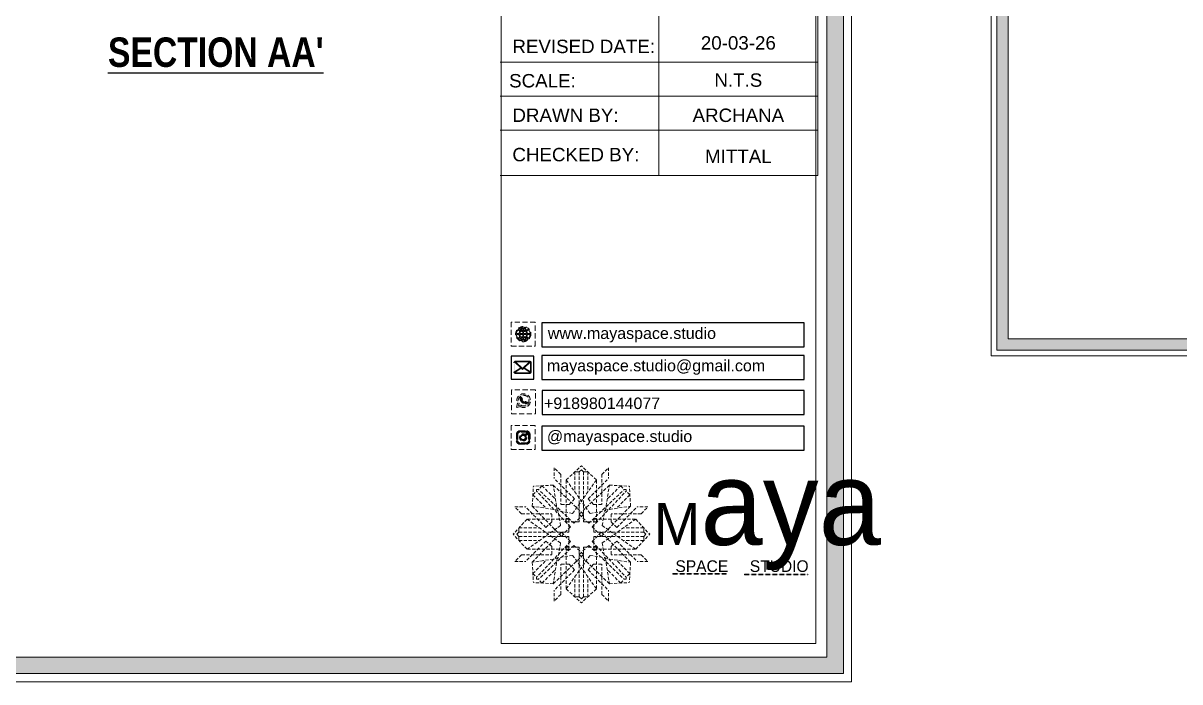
# Model space of a CAD drawing. Header units: millimetres. Extents: x 56222 to 3066687, y -650199 to -121287.
# Drawn here: x 137213.9 to 137410.6, y -182992.4 to -182880.5 of the extents above; entities that cross this region are included whole.
import ezdxf
from ezdxf.enums import TextEntityAlignment as Align

# ---------------------------------------------------------------- set-up
doc = ezdxf.new("R2010")
doc.units = ezdxf.units.MM
doc.header["$MEASUREMENT"] = 0
doc.linetypes.add('DASHEDX2', pattern=[1.5, 1, -0.5])
for name, color, linetype, lineweight in [('Dimension', 10, 'DASHEDX2', 20), ('Labelling', 1, 'Continuous', 25), ('NAME PLATE', 7, 'Continuous', 25)]:
    doc.layers.add(name, color=color, linetype=linetype, lineweight=lineweight)
doc.styles.add('Arial', font='arial.ttf')
doc.styles.get("Standard").update_dxf_attribs({"font": 'arial.ttf', "height": 6})
doc.styles.add('style4', font='ARIALN.TTF')

# ---------------------------------------------------------------- blocks, each defined once
blk = doc.blocks.new('FSFSF')
at = {"color": 42, "lineweight": 5, "true_color": 0xe0ac11}
for p, q in [((28600.03, 143.51), (28600.03, 140.16)), ((28602.15, 141.41), (28600.03, 143.51)), ((28603.86, 139.69), (28608.58, 144.08)), ((28607.9, 142.22), (28606.58, 142.22)), ((28606.58, 142.22), (28606.58, 135.84)), ((28607.9, 142.22), (28608.58, 142.85)), ((28607.9, 142.22), (28607.9, 126.58)), ((28613.31, 139.69), (28608.58, 144.08)), ((28609.27, 142.22), (28608.59, 142.85)), ((28609.27, 142.22), (28609.27, 126.58)), ((28609.27, 142.22), (28610.59, 142.22)), ((28610.59, 142.22), (28610.59, 135.84)), ((28615.02, 141.41), (28617.14, 143.51)), ((28617.14, 143.51), (28617.14, 140.16)), ((28599.8, 138.06), (28593.54, 137.71)), ((28596.24, 137.86), (28595.12, 136.69)), ((28596.24, 137.86), (28600.47, 133.65)), ((28601.03, 130), (28599.8, 138.06)), ((28599.8, 138.05), (28608.58, 129.56)), ((28606.47, 133.76), (28600.03, 140.16)), ((28602.15, 141.41), (28602.15, 131.95)), ((28603.86, 126.58), (28603.86, 139.69)), ((28603.86, 139.69), (28608.58, 133.02)), ((28613.31, 139.69), (28608.59, 133.02)), ((28617.37, 138.05), (28608.59, 129.56)), ((28610.7, 133.76), (28617.14, 140.16)), ((28613.31, 126.58), (28613.31, 139.69)), ((28615.02, 141.41), (28615.02, 131.95)), ((28616.14, 130), (28617.37, 138.06)), ((28620.93, 137.86), (28616.7, 133.65)), ((28617.37, 138.06), (28623.63, 137.71)), ((28620.93, 137.86), (28622.05, 136.69)), ((28593.19, 131.45), (28593.54, 137.71)), ((28593.39, 135), (28594.56, 136.12)), ((28593.39, 135), (28597.6, 130.78)), ((28595.12, 136.69), (28594.53, 136.69)), ((28594.56, 136.12), (28594.56, 136.71)), ((28605.17, 124.98), (28594.56, 136.12)), ((28606.27, 126.08), (28595.12, 136.69)), ((28610.9, 126.08), (28622.05, 136.69)), ((28612.02, 124.98), (28622.62, 136.12)), ((28623.8, 135), (28619.59, 130.78)), ((28622.05, 136.69), (28622.64, 136.69)), ((28622.62, 136.12), (28622.62, 136.71)), ((28623.8, 135), (28622.62, 136.12)), ((28624, 131.45), (28623.65, 137.71)), ((28587.73, 131.22), (28591.08, 131.22)), ((28589.84, 129.1), (28587.73, 131.22)), ((28597.49, 124.78), (28591.08, 131.22)), ((28593.19, 131.45), (28601.69, 122.67)), ((28601.25, 130.22), (28593.19, 131.45)), ((28604.75, 131.95), (28602.15, 131.95)), ((28606.47, 133.76), (28604.75, 131.95)), ((28605.86, 129.18), (28608.58, 133.02)), ((28611.31, 129.18), (28608.59, 133.02)), ((28610.7, 133.76), (28612.42, 131.95)), ((28612.42, 131.95), (28615.02, 131.95)), ((28623.99, 131.45), (28615.5, 122.67)), ((28615.94, 130.22), (28624, 131.45)), ((28619.7, 124.78), (28626.1, 131.22)), ((28629.45, 131.22), (28626.1, 131.22)), ((28627.34, 129.1), (28629.45, 131.22)), ((28591.56, 127.39), (28587.17, 122.66)), ((28589.84, 129.1), (28599.29, 129.1)), ((28604.66, 127.39), (28591.56, 127.39)), ((28591.56, 127.39), (28598.23, 122.67)), ((28599.29, 126.5), (28599.29, 129.1)), ((28605.86, 129.18), (28601.03, 130)), ((28602.07, 125.39), (28601.25, 130.22)), ((28603.68, 126.54), (28603.68, 127.39)), ((28604.71, 127.57), (28603.86, 127.57)), ((28604.66, 123.35), (28604.66, 127.39)), ((28604.7, 126.58), (28604.71, 127.57)), ((28606.27, 126.08), (28608.58, 128.27)), ((28607.9, 128.92), (28608.58, 129.56)), ((28607.9, 128.92), (28608.58, 128.27)), ((28609.27, 128.92), (28608.59, 129.56)), ((28609.27, 128.92), (28608.59, 128.27)), ((28610.9, 126.08), (28608.59, 128.27)), ((28611.31, 129.18), (28616.14, 130)), ((28612.46, 126.58), (28612.46, 127.57)), ((28612.46, 127.57), (28613.31, 127.57)), ((28612.52, 123.35), (28612.52, 127.39)), ((28612.52, 127.39), (28625.63, 127.39)), ((28613.51, 126.54), (28613.51, 127.39)), ((28615.12, 125.39), (28615.94, 130.22)), ((28627.34, 129.1), (28617.89, 129.1)), ((28617.89, 126.5), (28617.89, 129.1)), ((28625.63, 127.39), (28618.96, 122.67)), ((28625.63, 127.39), (28630.02, 122.66)), ((28589.03, 123.35), (28588.4, 122.67)), ((28589.03, 123.35), (28589.03, 124.67)), ((28589.03, 124.67), (28595.4, 124.67)), ((28589.03, 123.35), (28604.66, 123.35)), ((28597.49, 124.78), (28599.29, 126.5)), ((28602.07, 125.39), (28598.23, 122.67)), ((28602.33, 123.35), (28601.69, 122.67)), ((28602.33, 123.35), (28602.97, 122.67)), ((28605.17, 124.98), (28602.97, 122.67)), ((28604.66, 126.54), (28603.68, 126.54)), ((28607.9, 126.58), (28603.86, 126.58)), ((28609.27, 126.58), (28613.31, 126.58)), ((28612.02, 124.98), (28614.21, 122.67)), ((28612.52, 126.54), (28613.51, 126.54)), ((28628.16, 123.35), (28612.52, 123.35)), ((28614.85, 123.35), (28614.21, 122.67)), ((28614.85, 123.35), (28615.5, 122.67)), ((28615.12, 125.39), (28618.96, 122.67)), ((28619.7, 124.78), (28617.89, 126.5)), ((28628.16, 124.67), (28621.78, 124.67)), ((28628.16, 123.35), (28628.16, 124.67)), ((28628.16, 123.35), (28628.78, 122.67)), ((28591.56, 117.94), (28587.17, 122.66)), ((28589.03, 121.98), (28588.4, 122.65)), ((28589.03, 121.98), (28604.66, 121.98)), ((28589.03, 121.98), (28589.03, 120.66)), ((28589.03, 120.66), (28595.4, 120.66)), ((28597.49, 120.54), (28591.08, 114.11)), ((28591.56, 117.94), (28598.23, 122.65)), ((28593.19, 113.88), (28601.69, 122.65)), ((28605.17, 120.35), (28594.56, 109.2)), ((28597.49, 120.54), (28599.29, 118.83)), ((28602.07, 119.94), (28598.23, 122.65)), ((28602.07, 119.94), (28601.25, 115.1)), ((28602.33, 121.98), (28601.69, 122.65)), ((28602.33, 121.98), (28602.97, 122.65)), ((28605.17, 120.35), (28602.97, 122.65)), ((28604.66, 121.98), (28604.66, 117.94)), ((28612.02, 120.35), (28614.21, 122.65)), ((28612.02, 120.35), (28622.62, 109.2)), ((28612.52, 121.98), (28612.52, 117.94)), ((28628.16, 121.98), (28612.52, 121.98)), ((28614.85, 121.98), (28614.21, 122.65)), ((28614.85, 121.98), (28615.5, 122.65)), ((28615.12, 119.94), (28618.96, 122.65)), ((28615.12, 119.94), (28615.94, 115.1)), ((28623.99, 113.88), (28615.5, 122.65)), ((28619.7, 120.54), (28617.89, 118.83)), ((28625.63, 117.94), (28618.96, 122.65)), ((28619.7, 120.54), (28626.1, 114.11)), ((28628.16, 120.66), (28621.78, 120.66)), ((28625.63, 117.94), (28630.02, 122.66)), ((28628.16, 121.98), (28628.78, 122.65)), ((28628.16, 121.98), (28628.16, 120.66)), ((28589.84, 116.23), (28587.73, 114.11)), ((28589.84, 116.23), (28599.29, 116.23)), ((28604.66, 117.94), (28591.56, 117.94)), ((28606.27, 119.15), (28595.12, 108.54)), ((28599.29, 118.83), (28599.29, 116.23)), ((28604.66, 118.78), (28603.68, 118.78)), ((28603.68, 118.78), (28603.68, 117.94)), ((28607.9, 118.65), (28603.86, 118.65)), ((28603.86, 118.65), (28603.86, 105.54)), ((28604.71, 117.66), (28603.86, 117.66)), ((28604.7, 118.65), (28604.71, 117.66)), ((28606.27, 119.15), (28608.58, 116.96)), ((28607.9, 103.01), (28607.9, 118.65)), ((28607.9, 116.31), (28608.58, 116.96)), ((28607.9, 116.31), (28608.58, 115.67)), ((28610.9, 119.15), (28608.59, 116.96)), ((28609.27, 116.31), (28608.59, 116.96)), ((28609.27, 116.31), (28608.59, 115.67)), ((28609.27, 118.65), (28613.31, 118.65)), ((28609.27, 103.01), (28609.27, 118.65)), ((28610.9, 119.15), (28622.05, 108.54)), ((28612.46, 118.65), (28612.46, 117.66)), ((28612.46, 117.66), (28613.31, 117.66)), ((28612.52, 118.78), (28613.51, 118.78)), ((28612.52, 117.94), (28625.63, 117.94)), ((28613.31, 118.65), (28613.31, 105.54)), ((28613.51, 118.78), (28613.51, 117.94)), ((28617.89, 118.83), (28617.89, 116.23)), ((28627.34, 116.23), (28617.89, 116.23)), ((28627.34, 116.23), (28629.45, 114.11)), ((28587.73, 114.11), (28591.08, 114.11)), ((28601.25, 115.1), (28593.19, 113.87)), ((28593.19, 113.87), (28593.54, 107.62)), ((28593.39, 110.32), (28597.6, 114.55)), ((28599.8, 107.17), (28608.58, 115.67)), ((28601.03, 115.23), (28599.8, 107.17)), ((28605.86, 116.05), (28601.03, 115.23)), ((28602.15, 103.82), (28602.15, 113.27)), ((28604.75, 113.27), (28602.15, 113.27)), ((28606.47, 111.47), (28604.75, 113.27)), ((28605.86, 116.05), (28608.58, 112.21)), ((28611.31, 116.05), (28608.59, 112.21)), ((28617.37, 107.17), (28608.59, 115.67)), ((28610.7, 111.47), (28612.42, 113.27)), ((28611.31, 116.05), (28616.14, 115.23)), ((28612.42, 113.27), (28615.02, 113.27)), ((28615.02, 103.82), (28615.02, 113.27)), ((28615.94, 115.1), (28624, 113.87)), ((28616.14, 115.23), (28617.37, 107.17)), ((28623.8, 110.32), (28619.59, 114.55)), ((28624, 113.87), (28623.65, 107.62)), ((28629.45, 114.11), (28626.1, 114.11)), ((28593.39, 110.32), (28594.56, 109.2)), ((28594.56, 109.2), (28594.56, 108.61)), ((28596.24, 107.37), (28600.47, 111.58)), ((28606.47, 111.47), (28600.03, 105.07)), ((28603.86, 105.54), (28608.58, 112.21)), ((28606.58, 103.01), (28606.58, 109.38)), ((28613.31, 105.54), (28608.59, 112.21)), ((28610.59, 103.01), (28610.59, 109.38)), ((28610.7, 111.47), (28617.14, 105.07)), ((28620.93, 107.37), (28616.7, 111.58)), ((28623.8, 110.32), (28622.62, 109.2)), ((28622.62, 109.2), (28622.62, 108.61)), ((28599.8, 107.17), (28593.54, 107.52)), ((28595.12, 108.54), (28594.53, 108.54)), ((28596.24, 107.37), (28595.12, 108.54)), ((28603.86, 105.54), (28608.58, 101.15)), ((28613.31, 105.54), (28608.58, 101.15)), ((28617.37, 107.17), (28623.63, 107.52)), ((28620.93, 107.37), (28622.05, 108.54)), ((28622.05, 108.54), (28622.64, 108.54)), ((28600.03, 101.71), (28600.03, 105.07)), ((28602.15, 103.82), (28600.03, 101.71)), ((28607.9, 103.01), (28606.58, 103.01)), ((28607.9, 103.01), (28608.58, 102.38)), ((28609.27, 103.01), (28608.59, 102.38)), ((28609.27, 103.01), (28610.59, 103.01)), ((28615.02, 103.82), (28617.14, 101.71)), ((28617.14, 101.71), (28617.14, 105.07))]:
    blk.add_line(p, q, dxfattribs=at)
blk = doc.blocks.new('hgwg')
at = {"layer": 'Dimension', "true_color": 0xd39e00}
h = blk.add_hatch(color=42, dxfattribs=at)
h.dxf.hatch_style = 1
h.paths.add_polyline_path([(27505.71, 45.05), (27494.27, 45.05), (27494.27, 44.9), (27505.71, 44.9)])
h = blk.add_hatch(color=42, dxfattribs=at)
h.dxf.hatch_style = 1
h.paths.add_polyline_path([(27523.3, 44.9), (27509.68, 44.9), (27509.68, 44.75), (27523.3, 44.75)])
at = {"layer": 'Dimension', "color": 42, "true_color": 0xd39e00}
for p, q in [((27494.27, 45.05), (27505.71, 45.05)), ((27494.27, 44.9), (27494.27, 45.05)), ((27494.27, 44.9), (27505.71, 44.9)), ((27505.71, 45.05), (27505.71, 44.9)), ((27509.68, 44.9), (27523.3, 44.9)), ((27509.68, 44.9), (27509.68, 44.75)), ((27509.68, 44.75), (27523.3, 44.75)), ((27523.3, 44.75), (27523.3, 44.9))]:
    blk.add_line(p, q, dxfattribs=at)
at = {"layer": 'Dimension', "color": 42, "true_color": 0xd39e00, "attachment_point": 1}
for s, width, insert, char_height in [('{\\fCinzel|b0|i0|c0|p2;\\H1.5x;M\\fAmsterdam One|b0|i0|c0|p2;\\H2x;aya}', 85.3277, (27490.17, 69.17), 6), ('{\\fCinzel|b0|i0|c0|p0;SPACE     STUDIO}', 66.129, (27494.83, 47.86), 2.5)]:
    blk.add_mtext_dynamic_manual_height_columns(s, width=width, gutter_width=30, heights=[0], dxfattribs=dict(at, insert=insert, char_height=char_height))
blk = doc.blocks.new('QEGW4TG')
at = {"layer": 'Dimension', "true_color": 0x000000}
h = blk.add_hatch(color=18, dxfattribs=at)
h.dxf.hatch_style = 1
h.paths.add_polyline_path([(2.69, 1.93, 0.170513), (2.95, 1.97, 0.190337), (3.11, 2.18, 0.316231), (3.07, 2.28), (2.79, 2.37, 0.273721), (2.69, 2.34, 0.040749), (2.63, 2.27, -0.441282), (2.53, 2.25, -0.11828), (2.06, 2.64, -0.441282), (2.07, 2.74, 0.040749), (2.13, 2.81, 0.290083), (2.14, 2.92), (2.01, 3.18, 0.316231), (1.91, 3.2, 0.190337), (1.73, 3, 0.170513), (1.72, 2.74, 0.252784)], flags=0)
h.paths.add_polyline_path([(1.19, 1.98), (1.03, 1.3, 0.550912), (1.11, 1.23), (1.75, 1.39, 6.344125)])
h.paths.add_polyline_path([(1.81, 1.7), (1.4, 1.6), (1.5, 2.03, -9.071339)], flags=16)
h.paths.add_polyline_path([(3.11, 2.16, -0.17811), (2.95, 1.97, -0.170513), (2.69, 1.93, -0.252784), (1.72, 2.74, -0.170513), (1.73, 3, -0.17811), (1.89, 3.19, -0.370089), (2.01, 3.18), (2.14, 2.92, -0.307185), (2.13, 2.8, -0.041087), (2.06, 2.73, 0.321676), (2.05, 2.65, 0.126524), (2.55, 2.24, 0.312216), (2.62, 2.26, -0.041087), (2.68, 2.34, -0.290673), (2.79, 2.37), (3.07, 2.28, -0.370089)], flags=0)
h = blk.add_hatch(color=18, dxfattribs=at)
h.dxf.hatch_style = 1
h.paths.add_polyline_path([(2.79, 2.37, 0.273721), (2.69, 2.34, 0.040749), (2.63, 2.27, -0.441282), (2.53, 2.25, -0.11828), (2.06, 2.64, -0.441282), (2.07, 2.74, 0.040749), (2.13, 2.81, 0.290083), (2.14, 2.92), (2.01, 3.18, 0.316231), (1.91, 3.2, 0.190337), (1.73, 3, 0.170513), (1.72, 2.74, 0.252784), (2.69, 1.93, 0.170513), (2.95, 1.97, 0.190337), (3.11, 2.18, 0.316231), (3.07, 2.28)])
for p, q in [((2.01, 3.18), (2.14, 2.92)), ((3.07, 2.28), (2.8, 2.36)), ((1.19, 1.98), (1.03, 1.3)), ((1.1, 1.23), (1.75, 1.39)), ((1.5, 2.03), (1.4, 1.6)), ((1.4, 1.6), (1.81, 1.7))]:
    blk.add_line(p, q)
blk.add_lwpolyline([(0, 0), (4.68, 0), (4.68, 4.68), (0, 4.68)], close=True)
for centre, radius, start, end in [((2.39, 2.56), 1.34, 241.4727, 205.6422), ((2.39, 2.56), 1.04, 235.9962, 210.8333), ((2.09, 2.87), 0.39, 159.7007, 198.4072), ((2.96, 3.23), 1.33, 201.4218, 258.1669), ((2.07, 2.87), 0.364, 118.9685, 159.3648), ((1.94, 3.12), 0.0896, 41.8985, 123.1344), ((2.11, 2.68), 0.066, 135.9932, 224.8892), ((1.67, 3.16), 0.586, 312.4617, 321.8728), ((3.12, 3.42), 1.31, 216.5455, 243.5279), ((2.05, 2.87), 0.104, 320.3924, 28.6971), ((2.57, 2.3), 0.066, 234.2482, 323.1441), ((3.11, 1.94), 0.586, 137.2645, 146.6756), ((2.76, 2.27), 0.104, 70.4402, 138.745), ((3.03, 2.2), 0.0896, 336.0029, 57.2388), ((1.09, 1.29), 0.0598, 164.8483, 282.1458), ((2.75, 2.31), 0.39, 260.7301, 299.4366), ((2.76, 2.29), 0.364, 299.7725, 340.1688)]:
    blk.add_arc(centre, radius, start, end)
blk = doc.blocks.new('ASGERG')
at = {"layer": 'Dimension', "true_color": 0x000000}
h = blk.add_hatch(color=18, dxfattribs=at)
h.dxf.hatch_style = 1
h.paths.add_polyline_path([(0.99, 1.7, 0.353872), (1.69, 1.03), (2.96, 1.03, 0.353872), (3.66, 1.7), (3.66, 2.99, 0.353872), (2.96, 3.67), (1.69, 3.67, 0.353872), (0.99, 2.99)])
h.paths.add_polyline_path([(1.27, 2.97, -0.353872), (1.72, 3.4), (2.94, 3.4, -0.353872), (3.38, 2.97), (3.38, 1.72, -0.353872), (2.94, 1.3), (1.72, 1.3, -0.353872), (1.27, 1.72)], flags=16)
h.paths.add_polyline_path([(3.02, 2.35, -1), (1.64, 2.35, -1)], flags=0)
h.paths.add_polyline_path([(2.74, 2.35, -1), (1.92, 2.35, -1)], flags=0)
h.paths.add_polyline_path([(2.86, 3.02, -1), (3.19, 3.02, -1)], flags=0)
h.paths.add_polyline_path([(1.64, 2.35, 1), (3.02, 2.35, 1)], flags=0)
h = blk.add_hatch(color=18, dxfattribs=at)
h.dxf.hatch_style = 1
h.paths.add_polyline_path([(1.64, 2.35, 1), (3.02, 2.35, 1)])
h.paths.add_polyline_path([(2.74, 2.35, -1), (1.92, 2.35, -1)], flags=16)
h = blk.add_hatch(color=18, dxfattribs=at)
h.dxf.hatch_style = 1
h.paths.add_polyline_path([(3.19, 3.02, 1), (2.86, 3.02, 1)])
for p, q in [((0.99, 2.99), (0.99, 1.7)), ((1.27, 2.97), (1.27, 1.72)), ((1.69, 3.67), (2.96, 3.67)), ((2.94, 3.4), (1.72, 3.4)), ((3.38, 2.97), (3.38, 1.72)), ((3.66, 2.99), (3.66, 1.7)), ((1.69, 1.03), (2.96, 1.03)), ((2.94, 1.3), (1.72, 1.3))]:
    blk.add_line(p, q)
blk.add_lwpolyline([(0, 0), (4.68, 0), (4.68, 4.68), (0, 4.68)], close=True)
for centre, radius in [((2.33, 2.35), 0.694), ((2.33, 2.35), 0.414), ((3.02, 3.02), 0.168)]:
    blk.add_circle(centre, radius)
for centre, radius, start, end in [((1.76, 2.89), 0.778, 94.8631, 172.8127), ((1.76, 2.91), 0.491, 94.8631, 172.8127), ((2.9, 2.91), 0.491, 7.1873, 85.1369), ((2.89, 2.89), 0.778, 7.1873, 85.1369), ((1.76, 1.8), 0.778, 187.1873, 265.1369), ((1.76, 1.78), 0.491, 187.1873, 265.1369), ((2.9, 1.78), 0.491, 274.8631, 352.8127), ((2.89, 1.8), 0.778, 274.8631, 352.8127)]:
    blk.add_arc(centre, radius, start, end)
blk = doc.blocks.new('DTGWEGEARG')
at = {"layer": 'Dimension', "true_color": 0x000000}
h = blk.add_hatch(color=18, dxfattribs=at)
h.dxf.hatch_style = 1
h.paths.add_polyline_path([(3.83, 2.34, 1), (0.85, 2.34, 1)])
h.paths.add_polyline_path([(2.51, 1.01, 0.105795), (2.96, 1.58, -0.055205), (3.3, 1.41, -0.169822)], flags=16)
h.paths.add_polyline_path([(2.41, 1.12), (2.41, 1.69, -0.058279), (2.81, 1.63, -0.103353)], flags=16)
h.paths.add_polyline_path([(2.26, 1.13, -0.101741), (1.87, 1.63, -0.057171), (2.26, 1.69)], flags=16)
h.paths.add_polyline_path([(2.17, 1.01, -0.169822), (1.38, 1.41, -0.055205), (1.72, 1.58, 0.105795)], flags=16)
h.paths.add_polyline_path([(3.02, 1.72, 0.081336), (3.13, 2.27), (3.68, 2.27, -0.152069), (3.4, 1.52, 0.05687)], flags=16)
h.paths.add_polyline_path([(2.87, 1.77, 0.061945), (2.41, 1.84), (2.41, 2.27), (2.98, 2.27, -0.081344)], flags=16)
h.paths.add_polyline_path([(2.26, 1.84, 0.060923), (1.8, 1.77, -0.081344), (1.7, 2.27), (2.26, 2.27)], flags=16)
h.paths.add_polyline_path([(1.66, 1.72, 0.05687), (1.28, 1.52, -0.152069), (1, 2.27), (1.55, 2.27, 0.081336)], flags=16)
h.paths.add_polyline_path([(2.41, 2.42), (2.41, 2.83, 0.061945), (2.87, 2.91, -0.080009), (2.98, 2.42)], flags=16)
h.paths.add_polyline_path([(3.13, 2.42, 0.080116), (3.02, 2.96, 0.05687), (3.4, 3.16, 0.028258), (3.3, 3.27, -0.055205), (2.96, 3.1, 0.105795), (2.51, 3.67, -0.36029), (3.68, 2.42)], flags=16)
h.paths.add_polyline_path([(2.26, 2.42), (1.7, 2.42, -0.080009), (1.8, 2.91, 0.060923), (2.26, 2.84)], flags=16)
h.paths.add_polyline_path([(1.55, 2.42), (1, 2.42, -0.150466), (1.28, 3.16, 0.05687), (1.66, 2.96, 0.080116)], flags=16)
h.paths.add_polyline_path([(2.41, 2.98), (2.41, 3.56, -0.103353), (2.81, 3.05, -0.058279)], flags=16)
h.paths.add_polyline_path([(2.26, 2.99, -0.057171), (1.87, 3.05, -0.101741), (2.26, 3.55)], flags=16)
h.paths.add_polyline_path([(1.72, 3.1, -0.055205), (1.38, 3.27, -0.169822), (2.17, 3.67, 0.105795)], flags=16)
blk.add_lwpolyline([(0, 0), (4.68, 0), (4.68, 4.68), (0, 4.68)], close=True)
at = {"layer": 'Dimension', "color": 18, "true_color": 0x000000}
for p, q in [((1, 2.42), (1.55, 2.42)), ((1, 2.27), (1.55, 2.27)), ((1.7, 2.42), (2.26, 2.42)), ((1.7, 2.27), (2.26, 2.27)), ((2.26, 3.55), (2.26, 2.99)), ((2.26, 2.84), (2.26, 2.42)), ((2.26, 2.27), (2.26, 1.84)), ((2.41, 3.56), (2.41, 2.98)), ((2.41, 2.83), (2.41, 2.42)), ((2.41, 2.42), (2.98, 2.42)), ((2.41, 2.27), (2.98, 2.27)), ((2.41, 2.27), (2.41, 1.84)), ((3.13, 2.42), (3.68, 2.42)), ((3.13, 2.27), (3.68, 2.27)), ((2.26, 1.69), (2.26, 1.13)), ((2.41, 1.69), (2.41, 1.12))]:
    blk.add_line(p, q, dxfattribs=at)
blk.add_circle((2.34, 2.34), 1.49, dxfattribs=at)
for centre, radius, start, end in [((2.34, 2.34), 1.34, 142.3819, 176.6093), ((2.34, 2.34), 1.34, 183.0315, 217.6181), ((2.34, 4.74), 1.9, 236.1399, 249.1595), ((2.34, 2.34), 1.34, 97.3549, 135.9073), ((2.34, 4.74), 1.75, 236.7417, 249.3811), ((3.28, 2.34), 1.73, 159.0567, 177.3789), ((3.28, 2.34), 1.73, 182.3435, 200.9433), ((3.28, 2.34), 1.58, 158.8325, 177.1302), ((3.28, 2.34), 1.58, 182.5658, 201.1675), ((3.28, 2.34), 1.73, 129.9301, 154.0867), ((2.34, 4.74), 1.9, 253.6799, 267.6253), ((3.28, 2.34), 1.58, 130.1073, 153.3446), ((2.34, 4.74), 1.75, 254.3336, 267.422), ((1.4, 2.34), 1.58, 26.6554, 50.2584), ((2.34, 4.74), 1.75, 272.3248, 285.6664), ((2.34, 4.74), 1.9, 272.1415, 286.3201), ((2.34, 2.34), 1.34, 3.3907, 82.6451), ((1.4, 2.34), 1.73, 25.9133, 50.0699), ((1.4, 2.34), 1.58, 2.8698, 21.1675), ((1.4, 2.34), 1.58, 338.8325, 357.4342), ((2.34, 4.74), 1.75, 290.6189, 303.2583), ((2.34, 4.74), 1.9, 290.8405, 303.8601), ((1.4, 2.34), 1.73, 2.6211, 20.9433), ((1.4, 2.34), 1.73, 339.0567, 357.6565), ((2.34, 2.34), 1.34, 322.3819, 356.9685), ((2.34, -0.06), 1.9, 110.8405, 123.8601), ((2.34, -0.06), 1.75, 110.6189, 123.2583), ((2.34, 2.34), 1.34, 224.0927, 262.6451), ((3.28, 2.34), 1.73, 205.9133, 230.0699), ((2.34, -0.06), 1.9, 92.3747, 106.3201), ((2.34, -0.06), 1.75, 92.578, 105.6664), ((3.28, 2.34), 1.58, 206.6554, 229.8927), ((2.34, -0.06), 1.9, 73.6799, 87.8585), ((2.34, -0.06), 1.75, 74.3336, 87.6752), ((1.4, 2.34), 1.58, 309.7416, 333.3446), ((1.4, 2.34), 1.73, 309.9301, 334.0867), ((2.34, 2.34), 1.34, 277.3549, 315.9073), ((2.34, -0.06), 1.75, 56.7417, 69.3811), ((2.34, -0.06), 1.9, 56.1399, 69.1595)]:
    blk.add_arc(centre, radius, start, end, dxfattribs=at)

msp = doc.modelspace()

# ---------------------------------------------------------------- hatches: boundary and pattern name
at = {"layer": 'Dimension', "linetype": 'Continuous', "true_color": 0xd39e00}
h = msp.add_hatch(color=42, dxfattribs=at)
h.paths.add_polyline_path([(136955.169, -182710.705), (136955.169, -182990.984), (137353.362, -182990.984), (137353.362, -182710.705)])
h.paths.add_polyline_path([(136957.964, -182713.5), (137350.568, -182713.5), (137350.568, -182988.189), (136957.964, -182988.189)], flags=16)
h = msp.add_hatch(color=42, dxfattribs=at)
h.paths.add_polyline_path([(137379.467, -182744.337), (137379.467, -182936.015), (137651.786, -182936.015), (137651.786, -182744.337)])
h.paths.add_polyline_path([(137381.379, -182746.248), (137649.875, -182746.248), (137649.875, -182934.104), (137381.379, -182934.104)], flags=16)
at = {"layer": 'Dimension', "true_color": 0x000000}
h = msp.add_hatch(color=18, dxfattribs=at)
h.dxf.hatch_style = 1
h.paths.add_polyline_path([(137299.983, -182939.973, 0.4142136), (137300.28, -182939.677), (137300.28, -182938.193, 0.4142136), (137299.983, -182937.896), (137297.626, -182937.896, 0.4142136), (137297.329, -182938.193), (137297.329, -182939.677, 0.4142136), (137297.626, -182939.973)])
h.paths.add_polyline_path([(137299.023, -182939.079), (137300.114, -182939.808, -0.1989124), (137299.983, -182939.862), (137297.626, -182939.862, -0.1989124), (137297.495, -182939.808), (137298.586, -182939.079), (137298.804, -182939.284)], flags=16)
h.paths.add_polyline_path([(137298.804, -182939.132), (137297.604, -182938.009, -0.0287833), (137297.626, -182938.008), (137299.983, -182938.008, -0.0287833), (137300.004, -182938.009)], flags=16)
h.paths.add_polyline_path([(137299.107, -182939.001), (137300.112, -182938.06, -0.2024819), (137300.169, -182938.193), (137300.169, -182939.677, -0.043076), (137300.166, -182939.708)], flags=16)
h.paths.add_polyline_path([(137298.502, -182939.001), (137297.443, -182939.708, -0.043076), (137297.44, -182939.677), (137297.44, -182938.193, -0.2024819), (137297.496, -182938.06)], flags=16)

# ---------------------------------------------------------------- linework, layer by layer
at = {"color": 18, "true_color": 0x000000}
for points in [[(137302.098, -182935.448), (137346.715, -182935.448), (137346.715, -182931.37), (137302.098, -182931.37)], [(137302.098, -182941.014), (137346.715, -182941.014), (137346.715, -182936.936), (137302.098, -182936.936)], [(137302.119, -182946.951), (137346.715, -182946.951), (137346.715, -182942.873), (137302.119, -182942.873)], [(137302.098, -182953.029), (137346.715, -182953.029), (137346.715, -182948.951), (137302.098, -182948.951)]]:
    msp.add_lwpolyline(points, close=True, dxfattribs=at)
msp.add_lwpolyline([(137296.863, -182940.922), (137300.741, -182940.922), (137300.741, -182937.044), (137296.863, -182937.044)], close=True)
at = {"layer": 'Dimension', "color": 42, "linetype": 'Continuous', "true_color": 0xd39e00}
for p, q in [((137349, -182857.434), (137349, -182906.339)), ((137322.003, -182906.339), (137322.003, -182874.202)), ((137349, -182887.057), (137295.005, -182887.057)), ((137349, -182892.846), (137295.005, -182892.846)), ((137349, -182898.636), (137295.005, -182898.636)), ((137295.005, -182906.339), (137349, -182906.339))]:
    msp.add_line(p, q, dxfattribs=at)
at = {"layer": 'Dimension', "color": 18, "linetype": 'Continuous', "true_color": 0x000000}
for p, q in [((137297.496, -182938.06), (137298.502, -182939.001)), ((137297.604, -182938.009), (137298.804, -182939.132)), ((137297.626, -182937.896), (137299.983, -182937.896)), ((137297.626, -182938.008), (137299.983, -182938.008)), ((137298.804, -182939.132), (137300.004, -182938.009)), ((137299.107, -182939.001), (137300.112, -182938.06)), ((137297.443, -182939.708), (137298.502, -182939.001)), ((137297.495, -182939.808), (137298.586, -182939.079)), ((137297.626, -182939.862), (137299.983, -182939.862)), ((137297.626, -182939.973), (137299.983, -182939.973)), ((137298.586, -182939.079), (137298.804, -182939.284)), ((137298.804, -182939.284), (137299.023, -182939.079)), ((137300.114, -182939.808), (137299.023, -182939.079)), ((137300.166, -182939.708), (137299.107, -182939.001)), ((137300.169, -182938.193), (137300.169, -182939.677)), ((137300.28, -182938.193), (137300.28, -182939.677))]:
    msp.add_line(p, q, dxfattribs=at)
at = {"layer": 'Dimension', "color": 42, "linetype": 'Continuous', "true_color": 0xd39e00}
for points in [[(136953.772, -182709.308), (137354.76, -182709.308), (137354.76, -182992.381), (136953.772, -182992.381)], [(136955.169, -182710.705), (137353.362, -182710.705), (137353.362, -182990.984), (136955.169, -182990.984)], [(136957.964, -182713.5), (137350.568, -182713.5), (137350.568, -182988.189), (136957.964, -182988.189)], [(137378.512, -182743.381), (137652.742, -182743.381), (137652.742, -182936.971), (137378.512, -182936.971)], [(137379.467, -182744.337), (137651.786, -182744.337), (137651.786, -182936.015), (137379.467, -182936.015)], [(137381.379, -182746.248), (137649.875, -182746.248), (137649.875, -182934.104), (137381.379, -182934.104)]]:
    msp.add_lwpolyline(points, close=True, dxfattribs=at)
at = {"layer": 'Dimension', "color": 42, "linetype": 'ByBlock', "true_color": 0xd39e00}
msp.add_lwpolyline([(137295.17, -182985.889), (137295.17, -182715.8), (137348.676, -182715.8), (137348.676, -182985.889)], close=True, dxfattribs=at)
at = {"layer": 'Dimension', "color": 18, "true_color": 0x000000}
for centre, radius, start, end in [((137297.626, -182938.193), 0.297, 90, 180), ((137297.626, -182938.193), 0.185, 90, 96.59481), ((137299.983, -182938.193), 0.297, 0, 90), ((137299.983, -182938.193), 0.185, 83.40519, 90), ((137299.983, -182938.193), 0.185, 0, 45.78646), ((137297.626, -182939.677), 0.297, 180, 270), ((137297.626, -182939.677), 0.185, 224.99995, 270), ((137299.983, -182939.677), 0.297, 270, 0), ((137299.983, -182939.677), 0.185, 270, 315.00005), ((137299.983, -182939.677), 0.185, 350.13381, 0)]:
    msp.add_arc(centre, radius, start, end, dxfattribs=at)

# ---------------------------------------------------------------- block references
at = {"layer": 'Dimension', "color": 42, "true_color": 0xd39e00}
for name, p, xscale, yscale, zscale in [('DTGWEGEARG', (137296.885, -182935.326), 0.8717316362150844, 0.8717316362150844, 0.8717316362150844), ('QEGW4TG', (137296.905, -182946.829), 0.8717316362150844, 0.8717316362150844, 0.8717316362150844), ('ASGERG', (137296.885, -182952.907), 0.8717316362150844, 0.8717316362150844, 0.8717316362150844), ('FSFSF', (121793.517, -183033.823), 0.5423297529836036, 0.5423297529836036, 0.5423297529836036), ('hgwg', (115564.181, -183009.609), 0.7914441770297426, 0.7914441770297426, 0.7914441770297426)]:
    msp.add_blockref(name, p, dxfattribs=dict(at, xscale=xscale, yscale=yscale, zscale=zscale))

# ---------------------------------------------------------------- texts
at = {"color": 18, "true_color": 0x000000, "char_height": 1.94916, "attachment_point": 1}
for s, width, gutter_width, insert in [('www.mayaspace.studio', 13.08949, 10.949, (137303.104, -182932.166)), ('mayaspace.studio@gmail.com', 8.16613, 6.831, (137302.949, -182937.665)), ('+918980144077', 31.84411, 6.831, (137302.445, -182944.077)), ('@mayaspace.studio', 8.16613, 6.831, (137302.949, -182949.681))]:
    msp.add_mtext_dynamic_manual_height_columns(s, width=width, gutter_width=gutter_width, heights=[0], dxfattribs=dict(at, insert=insert))
at = {"layer": 'Labelling', "color": 251, "true_color": 0x636466, "insert": (137246.647, -182885.426), "char_height": 5, "attachment_point": 5, "style": 'style4'}
msp.add_mtext_dynamic_manual_height_columns("{\\fArial Narrow|b1|i0|c0|p34;\\LSECTION AA'}", width=79.10806, gutter_width=1, heights=[0], dxfattribs=at)
at = {"layer": 'NAME PLATE', "style": 'Arial'}
for s, height, p in [('REVISED DATE: ', 2.28074, (137309.648, -182885.547)), ('SCALE:', 2.2807, (137302.19, -182891.38)), ('DRAWN BY:', 2.2807, (137306.105, -182897.241)), ('ARCHANA', 2.2807, (137335.501, -182897.25)), ('CHECKED BY:', 2.28074, (137307.877, -182903.932)), ('MITTAL', 2.2807, (137335.501, -182904.235))]:
    msp.add_text(s, height=height, dxfattribs=at).set_placement(p, align=Align.CENTER)
at = {"layer": 'NAME PLATE', "lineweight": 0, "char_height": 2.2807, "attachment_point": 2, "style": 'Arial'}
for s, insert, width in [('20-03-26', (137335.501, -182882.672), 19.76524), ('N.T.S', (137335.501, -182888.986), 4.45138)]:
    msp.add_mtext(s, dxfattribs=dict(at, insert=insert, width=width))

doc.saveas('drawing.dxf')
